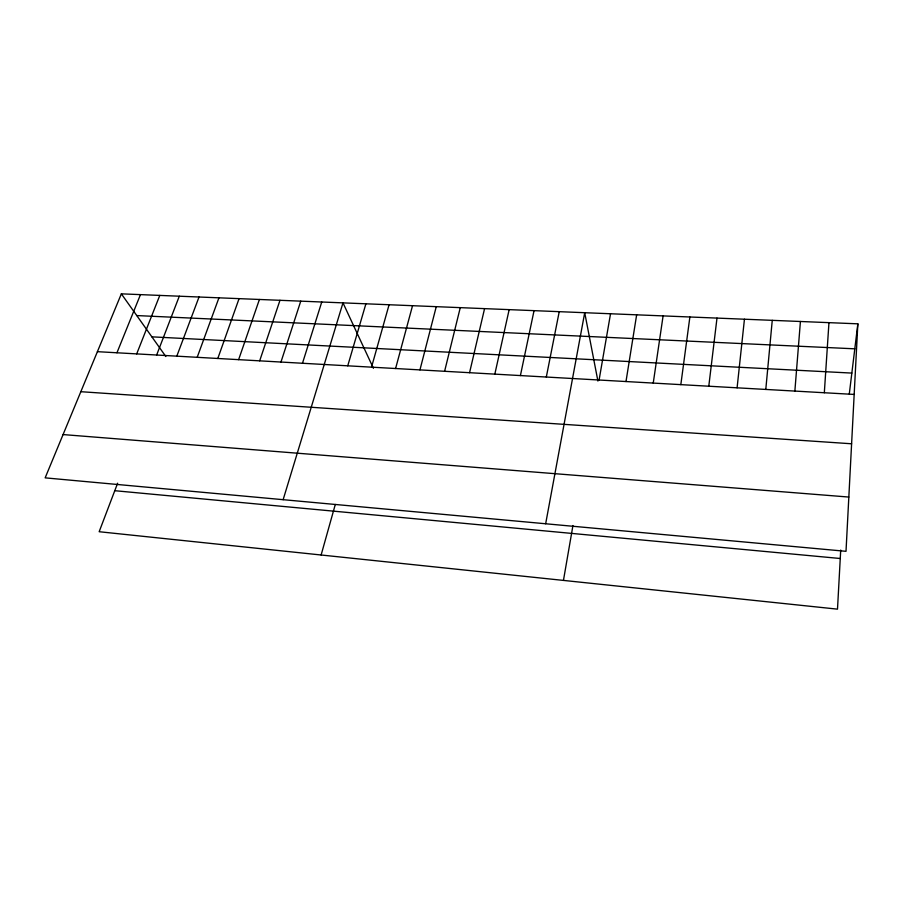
<?xml version="1.0" encoding="UTF-8"?>
<svg xmlns="http://www.w3.org/2000/svg" width="903" height="903" viewBox="0 0 903 903"><rect width="100%" height="100%" fill="white"/><g stroke="black" fill="none" stroke-linecap="round" stroke-linejoin="round"><path stroke-width="1.35" d="M857.85 323.827L846.009 551.315L45.15 477.856L121.352 293.847L857.85 323.827L849.294 393.956M840.716 550.062L837.499 609.153L99.161 531.72L117.627 483.207M824.326 392.749L828.954 322.653M794.866 391.078L800.419 321.491M765.789 389.441L772.257 320.339M737.096 387.816L744.444 319.21M708.787 386.213L716.993 318.093M680.828 384.633L689.881 316.987M653.241 383.075L663.095 315.903M625.993 381.54L636.649 314.82M563.449 580.415L572.942 525.546M599.095 380.016L610.53 313.759M545.66 523.763L584.715 312.709L597.921 381.066M546.315 377.036L559.228 311.67M520.41 375.569L534.045 310.643M494.833 374.124L509.157 309.639M469.56 372.702L484.572 308.634M444.603 371.291L460.27 307.641M419.951 369.891L436.262 306.67M395.593 368.514L412.536 305.699M371.528 367.16L389.08 304.751M321.129 554.995L335.295 504.472M347.745 365.817L365.896 303.803M283.136 499.686L342.982 302.866L373.447 368.322M302.482 363.254L321.75 302.008M280.968 362.047L300.755 301.15M259.68 360.839L279.975 300.304M238.629 359.654L259.421 299.469M217.804 358.468L239.069 298.645M197.193 357.306L218.944 297.821M176.807 356.154L199.021 297.008M156.648 355.014L179.302 296.207M136.692 353.886L159.786 295.416M116.95 352.768L140.473 294.626M136.759 315.565L854.802 348.818M151.873 336.842L851.845 373.086M97.411 351.673L854.17 394.43M80.83 391.699L851.608 443.779M63.075 434.569L848.831 497.056M114.771 490.701L840.253 558.505M121.352 293.847L165.847 356.527"/></g></svg>
